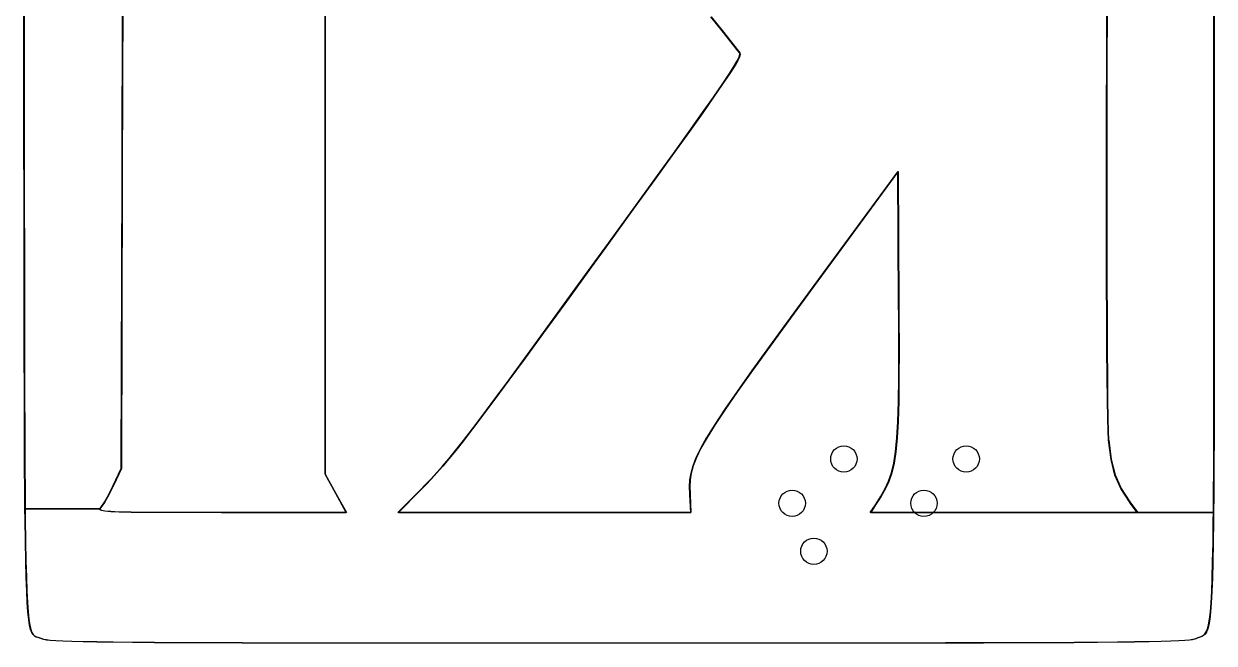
# Model space of a CAD drawing. Extents: x 0 to 360, y 0 to 260.
# Drawn here: x 65.95 to 94.62, y 169.48 to 184.39 of the extents above; entities that cross this region are included whole.
import ezdxf

# ---------------------------------------------------------------- set-up
doc = ezdxf.new("R2010")
doc.units = 0
doc.layers.add('BLACK', color=7, linetype='CONTINUOUS')

msp = doc.modelspace()

# ---------------------------------------------------------------- linework, layer by layer
at = {"layer": 'BLACK', "linetype": 'CONTINUOUS'}
for p, q in [((68.3117, 180.77), (68.3312, 187.854)), ((68.3362, 187.849), (68.3167, 180.77)), ((73.2034, 173.549), (73.2034, 186.932)), ((73.2084, 186.932), (73.2084, 173.549)), ((65.9477, 183.392), (65.9454, 184.976)), ((65.9505, 184.976), (65.9527, 183.392)), ((94.614, 183.31), (94.6139, 184.9)), ((94.6189, 184.9), (94.619, 183.31)), ((82.7683, 184.218), (82.4965, 184.558)), ((82.5004, 184.561), (82.7722, 184.222)), ((92.0303, 183.525), (92.0329, 184.599)), ((92.0379, 184.599), (92.0353, 183.525)), ((82.9803, 183.953), (82.7683, 184.218)), ((82.7722, 184.222), (82.7722, 184.222)), ((82.7722, 184.222), (82.7722, 184.222)), ((82.7722, 184.222), (82.9842, 183.956)), ((83.1238, 183.772), (82.9803, 183.953)), ((82.9842, 183.956), (82.9842, 183.956)), ((82.9842, 183.956), (82.9842, 183.956)), ((82.9842, 183.956), (83.1277, 183.775)), ((83.1902, 183.686), (83.1238, 183.772)), ((83.1277, 183.775), (83.1277, 183.775)), ((83.1277, 183.775), (83.1277, 183.775)), ((83.1277, 183.775), (83.1941, 183.689)), ((83.1302, 183.497), (83.1774, 183.593)), ((83.1819, 183.591), (83.1347, 183.495)), ((83.1774, 183.593), (83.1956, 183.654)), ((83.1822, 183.592), (83.1819, 183.591)), ((83.1819, 183.591), (83.1819, 183.591)), ((83.2004, 183.653), (83.1822, 183.592)), ((83.1956, 183.654), (83.1902, 183.686)), ((83.1941, 183.689), (83.1944, 183.688)), ((83.1944, 183.688), (83.1951, 183.687)), ((83.1951, 183.687), (83.2006, 183.655)), ((83.2006, 183.655), (83.2003, 183.654)), ((83.2003, 183.654), (83.2004, 183.653)), ((92.0278, 182.327), (92.0303, 183.525)), ((92.0303, 183.525), (92.0303, 183.525)), ((92.0353, 183.525), (92.0328, 182.327)), ((65.948, 183.199), (65.9477, 183.392)), ((65.9527, 183.392), (65.953, 183.199)), ((82.9299, 183.172), (83.0493, 183.359)), ((83.0535, 183.356), (82.9341, 183.169)), ((83.0493, 183.359), (83.1302, 183.497)), ((83.0536, 183.356), (83.0535, 183.356)), ((83.0535, 183.356), (83.0535, 183.356)), ((83.1345, 183.494), (83.0536, 183.356)), ((83.1347, 183.495), (83.1345, 183.495)), ((83.1345, 183.495), (83.1345, 183.494)), ((94.614, 182.997), (94.614, 183.31)), ((94.619, 183.31), (94.619, 182.997)), ((65.95, 181.605), (65.948, 183.199)), ((65.953, 183.199), (65.955, 181.605)), ((82.7674, 182.93), (82.9299, 183.172)), ((82.934, 183.169), (82.7715, 182.927)), ((82.9341, 183.169), (82.934, 183.169)), ((82.9341, 183.169), (82.9341, 183.169)), ((94.6142, 181.423), (94.614, 182.997)), ((94.619, 182.997), (94.6192, 181.423)), ((82.557, 182.626), (82.7674, 182.93)), ((82.7715, 182.927), (82.5611, 182.623)), ((82.7715, 182.927), (82.7715, 182.927)), ((82.7715, 182.927), (82.7715, 182.927)), ((82.2941, 182.252), (82.557, 182.626)), ((82.5611, 182.623), (82.2982, 182.249)), ((82.5611, 182.623), (82.5611, 182.623)), ((82.5611, 182.623), (82.5611, 182.623)), ((81.9739, 181.802), (82.2941, 182.252)), ((82.2982, 182.249), (81.978, 181.799)), ((82.2982, 182.249), (82.2982, 182.249)), ((82.2982, 182.249), (82.2982, 182.249)), ((92.0265, 181.185), (92.0278, 182.327)), ((92.0278, 182.327), (92.0278, 182.327)), ((92.0278, 182.327), (92.0278, 182.327)), ((92.0328, 182.327), (92.0315, 181.185)), ((81.5917, 181.27), (81.9739, 181.802)), ((81.978, 181.799), (81.5957, 181.267)), ((81.978, 181.799), (81.978, 181.799)), ((81.978, 181.799), (81.978, 181.799)), ((65.9517, 180.142), (65.95, 181.605)), ((65.955, 181.605), (65.9567, 180.142)), ((81.1428, 180.648), (81.5917, 181.27)), ((81.5957, 181.267), (81.1468, 180.645)), ((81.5957, 181.267), (81.5957, 181.267)), ((81.5957, 181.267), (81.5957, 181.267)), ((94.6144, 179.979), (94.6142, 181.423)), ((94.6192, 181.423), (94.6194, 179.979)), ((92.0264, 180.104), (92.0265, 181.185)), ((92.0265, 181.185), (92.0265, 181.185)), ((92.0265, 181.185), (92.0265, 181.185)), ((92.0315, 181.185), (92.0314, 180.104)), ((68.2922, 173.686), (68.3117, 180.77)), ((68.3167, 180.77), (68.2972, 173.686)), ((80.6224, 179.93), (81.1428, 180.648)), ((84.9825, 178.088), (86.9968, 180.831)), ((87.0008, 180.828), (84.9866, 178.085)), ((86.9968, 180.831), (86.9971, 180.831)), ((86.9971, 180.831), (86.9973, 180.831)), ((86.9973, 180.831), (86.9987, 180.832)), ((86.9987, 180.832), (87.0001, 180.833)), ((87.0001, 180.833), (87.0004, 180.833)), ((87.0004, 180.833), (87.0008, 180.833)), ((87.0008, 180.833), (87.0023, 180.832)), ((87.0186, 177.648), (87.0008, 180.828)), ((87.0023, 180.832), (87.0038, 180.832)), ((87.0038, 180.832), (87.004, 180.831)), ((87.004, 180.831), (87.0043, 180.831)), ((87.0043, 180.831), (87.005, 180.83)), ((87.005, 180.83), (87.0058, 180.828)), ((87.0058, 180.828), (87.0057, 180.828)), ((87.0057, 180.828), (87.0058, 180.828)), ((87.0058, 180.828), (87.0236, 177.648)), ((81.1468, 180.645), (80.6265, 179.927)), ((81.1468, 180.645), (81.1468, 180.645)), ((81.1468, 180.645), (81.1468, 180.645)), ((65.9533, 178.804), (65.9517, 180.142)), ((65.9567, 180.142), (65.9583, 178.804)), ((92.0273, 179.094), (92.0264, 180.104)), ((92.0264, 180.104), (92.0264, 180.104)), ((92.0264, 180.104), (92.0264, 180.104)), ((92.0314, 180.104), (92.0323, 179.094)), ((80.026, 179.108), (80.6224, 179.93)), ((80.6265, 179.927), (80.03, 179.105)), ((80.6265, 179.927), (80.6265, 179.927)), ((80.6265, 179.927), (80.6265, 179.927)), ((94.6145, 178.66), (94.6144, 179.979)), ((94.6194, 179.979), (94.6195, 178.66)), ((79.5507, 178.454), (80.026, 179.108)), ((80.03, 179.105), (79.5547, 178.451)), ((80.03, 179.105), (80.03, 179.105)), ((80.03, 179.105), (80.03, 179.105)), ((92.0294, 178.16), (92.0273, 179.094)), ((92.0273, 179.094), (92.0273, 179.094)), ((92.0273, 179.094), (92.0273, 179.094)), ((92.0323, 179.094), (92.0344, 178.16)), ((65.9549, 177.585), (65.9533, 178.804)), ((65.9533, 178.804), (65.9533, 178.804)), ((65.9583, 178.804), (65.9599, 177.585)), ((94.6144, 177.458), (94.6145, 178.66)), ((94.6195, 178.66), (94.6194, 177.458)), ((94.6195, 178.66), (94.6195, 178.66)), ((78.9708, 177.657), (79.5507, 178.454)), ((79.5547, 178.451), (78.9749, 177.654)), ((79.5547, 178.451), (79.5547, 178.451)), ((79.5547, 178.451), (79.5547, 178.451)), ((84.4119, 177.31), (84.9825, 178.088)), ((84.9866, 178.085), (84.4159, 177.308)), ((84.9825, 178.088), (84.9825, 178.088)), ((84.9825, 178.088), (84.9825, 178.088)), ((92.0326, 177.31), (92.0294, 178.16)), ((92.0294, 178.16), (92.0294, 178.16)), ((92.0294, 178.16), (92.0294, 178.16)), ((92.0344, 178.16), (92.0376, 177.31)), ((65.9568, 176.481), (65.9549, 177.585)), ((65.9549, 177.585), (65.9549, 177.585)), ((65.9599, 177.585), (65.9618, 176.481)), ((78.4608, 176.957), (78.9708, 177.657)), ((78.9749, 177.654), (78.4648, 176.954)), ((78.9749, 177.654), (78.9749, 177.654)), ((78.9749, 177.654), (78.9749, 177.654)), ((87.0201, 177.352), (87.0186, 177.648)), ((87.0236, 177.648), (87.0251, 177.352)), ((83.9175, 176.633), (84.4119, 177.31)), ((84.4159, 177.308), (83.9216, 176.63)), ((84.4119, 177.31), (84.4119, 177.31)), ((84.4119, 177.31), (84.4119, 177.31)), ((87.0229, 176.553), (87.0201, 177.352)), ((87.0251, 177.352), (87.0251, 177.352)), ((87.0251, 177.352), (87.0251, 177.352)), ((87.0251, 177.352), (87.0279, 176.553)), ((92.0367, 176.552), (92.0326, 177.31)), ((92.0326, 177.31), (92.0326, 177.31)), ((92.0326, 177.31), (92.0326, 177.31)), ((92.0376, 177.31), (92.0417, 176.552)), ((94.6138, 176.37), (94.6144, 177.458)), ((94.6194, 177.458), (94.6188, 176.37)), ((94.6194, 177.458), (94.6194, 177.458)), ((78.0146, 176.346), (78.4608, 176.957)), ((78.4648, 176.954), (78.0187, 176.343)), ((78.4648, 176.954), (78.4648, 176.954)), ((78.4648, 176.954), (78.4648, 176.954)), ((83.494, 176.047), (83.9175, 176.633)), ((83.9175, 176.633), (83.9175, 176.633)), ((83.9175, 176.633), (83.9175, 176.633)), ((65.9591, 175.485), (65.9568, 176.481)), ((65.9568, 176.481), (65.9568, 176.481)), ((65.9568, 176.481), (65.9568, 176.481)), ((65.9618, 176.481), (65.9641, 175.485)), ((77.6264, 175.817), (78.0146, 176.346)), ((83.9216, 176.63), (83.4981, 176.044)), ((87.0217, 175.873), (87.0229, 176.553)), ((87.0279, 176.553), (87.0267, 175.873)), ((87.0279, 176.553), (87.0279, 176.553)), ((87.0279, 176.553), (87.0279, 176.553)), ((92.0419, 175.893), (92.0367, 176.552)), ((92.0367, 176.552), (92.0367, 176.552)), ((92.0367, 176.552), (92.0367, 176.552)), ((92.0417, 176.552), (92.0469, 175.893)), ((94.6126, 175.389), (94.6138, 176.37)), ((94.6188, 176.37), (94.6176, 175.389)), ((94.6188, 176.37), (94.6188, 176.37)), ((94.6188, 176.37), (94.6188, 176.37)), ((78.0187, 176.343), (77.6304, 175.814)), ((78.0187, 176.343), (78.0187, 176.343)), ((78.0187, 176.343), (78.0187, 176.343)), ((77.2901, 175.361), (77.6264, 175.817)), ((77.6304, 175.814), (77.2942, 175.358)), ((77.6304, 175.814), (77.6304, 175.814)), ((77.6304, 175.814), (77.6304, 175.814)), ((83.1361, 175.544), (83.494, 176.047)), ((83.4981, 176.044), (83.1402, 175.541)), ((83.494, 176.047), (83.494, 176.047)), ((83.494, 176.047), (83.494, 176.047)), ((87.0149, 175.3), (87.0217, 175.873)), ((87.0267, 175.873), (87.0199, 175.3)), ((87.0267, 175.873), (87.0266, 175.873)), ((87.0266, 175.873), (87.0267, 175.873)), ((92.048, 175.339), (92.0419, 175.893)), ((92.0419, 175.893), (92.0419, 175.893)), ((92.0419, 175.893), (92.0419, 175.893)), ((92.0469, 175.893), (92.053, 175.339)), ((82.8384, 175.114), (83.1361, 175.544)), ((83.1402, 175.541), (82.8425, 175.111)), ((83.1361, 175.544), (83.1361, 175.544)), ((83.1361, 175.544), (83.1361, 175.544)), ((65.962, 174.591), (65.9591, 175.485)), ((65.9591, 175.485), (65.9591, 175.485)), ((65.9591, 175.485), (65.9591, 175.485)), ((65.9641, 175.485), (65.967, 174.591)), ((77, 174.972), (77.2901, 175.361)), ((77.2941, 175.358), (77.004, 174.969)), ((77.2942, 175.358), (77.2941, 175.358)), ((77.2941, 175.358), (77.2941, 175.358)), ((87.0011, 174.821), (87.0149, 175.3)), ((87.0199, 175.3), (87.0061, 174.821)), ((87.0199, 175.3), (87.0199, 175.3)), ((87.0199, 175.3), (87.0199, 175.3)), ((92.055, 174.899), (92.048, 175.339)), ((92.048, 175.339), (92.048, 175.339)), ((92.048, 175.339), (92.048, 175.339)), ((92.053, 175.339), (92.06, 174.899)), ((94.6106, 174.509), (94.6126, 175.389)), ((94.6176, 175.389), (94.6156, 174.509)), ((94.6176, 175.389), (94.6176, 175.389)), ((94.6176, 175.389), (94.6176, 175.389)), ((76.7499, 174.641), (77, 174.972)), ((77.0039, 174.969), (76.7539, 174.638)), ((77.004, 174.969), (77.0039, 174.969)), ((77.0039, 174.969), (77.0039, 174.969)), ((82.5956, 174.749), (82.8383, 175.114)), ((82.8425, 175.111), (82.5997, 174.746)), ((82.8383, 175.114), (82.8384, 175.114)), ((82.8384, 175.114), (82.8384, 175.114)), ((76.5341, 174.36), (76.7499, 174.641)), ((76.7539, 174.638), (76.538, 174.357)), ((76.7539, 174.638), (76.7539, 174.638)), ((76.7539, 174.638), (76.7539, 174.638)), ((82.4023, 174.44), (82.5955, 174.749)), ((82.5997, 174.746), (82.4065, 174.437)), ((82.5955, 174.749), (82.5956, 174.749)), ((82.5956, 174.749), (82.5956, 174.749)), ((86.9788, 174.422), (87.0011, 174.821)), ((87.0061, 174.821), (86.9838, 174.422)), ((87.0061, 174.821), (87.0061, 174.821)), ((87.0061, 174.821), (87.0061, 174.821)), ((92.0629, 174.58), (92.055, 174.899)), ((92.055, 174.899), (92.055, 174.899)), ((92.055, 174.899), (92.055, 174.899)), ((92.06, 174.899), (92.0679, 174.58)), ((65.9657, 173.794), (65.962, 174.591)), ((65.962, 174.591), (65.962, 174.591)), ((65.962, 174.591), (65.962, 174.591)), ((65.967, 174.591), (65.9707, 173.794)), ((76.3465, 174.122), (76.5341, 174.36)), ((76.538, 174.357), (76.3505, 174.119)), ((76.538, 174.357), (76.538, 174.357)), ((76.538, 174.357), (76.538, 174.357)), ((82.2532, 174.177), (82.4022, 174.44)), ((82.4065, 174.437), (82.2575, 174.174)), ((82.4022, 174.44), (82.4023, 174.44)), ((82.4023, 174.44), (82.4023, 174.44)), ((86.9466, 174.092), (86.9788, 174.422)), ((86.9838, 174.422), (86.9515, 174.091)), ((86.9838, 174.422), (86.9838, 174.422)), ((86.9838, 174.422), (86.9838, 174.422)), ((92.0717, 174.388), (92.0629, 174.58)), ((92.0629, 174.58), (92.063, 174.58)), ((92.063, 174.58), (92.0629, 174.58)), ((92.0679, 174.58), (92.0767, 174.388)), ((92.0734, 174.368), (92.0717, 174.388)), ((92.0717, 174.388), (92.0717, 174.388)), ((92.0717, 174.388), (92.0717, 174.388)), ((92.1338, 173.903), (92.0734, 174.368)), ((92.0734, 174.368), (92.0734, 174.368)), ((92.0734, 174.368), (92.0734, 174.368)), ((92.0767, 174.388), (92.0784, 174.368)), ((92.0784, 174.368), (92.1388, 173.904)), ((94.6075, 173.726), (94.6106, 174.509)), ((94.6156, 174.509), (94.6125, 173.726)), ((94.6156, 174.509), (94.6156, 174.509)), ((94.6156, 174.509), (94.6156, 174.509)), ((76.1813, 173.919), (76.3465, 174.122)), ((76.3504, 174.119), (76.1852, 173.916)), ((76.3505, 174.119), (76.3504, 174.119)), ((76.3504, 174.119), (76.3504, 174.119)), ((82.1429, 173.952), (82.253, 174.177)), ((82.2575, 174.174), (82.1474, 173.949)), ((82.253, 174.177), (82.2531, 174.177)), ((82.2531, 174.177), (82.2532, 174.177)), ((86.9028, 173.816), (86.9466, 174.092)), ((86.9515, 174.091), (86.9078, 173.816)), ((86.9515, 174.091), (86.9515, 174.091)), ((86.9515, 174.091), (86.9515, 174.091)), ((65.9704, 173.089), (65.9657, 173.794)), ((65.9657, 173.794), (65.9657, 173.794)), ((65.9657, 173.794), (65.9657, 173.794)), ((65.9707, 173.794), (65.9754, 173.089)), ((76.0325, 173.744), (76.1813, 173.919)), ((76.1851, 173.916), (76.0363, 173.74)), ((76.1852, 173.916), (76.1851, 173.916)), ((76.1851, 173.916), (76.1851, 173.916)), ((82.0662, 173.755), (82.1427, 173.951)), ((82.1474, 173.949), (82.0708, 173.753)), ((82.1427, 173.951), (82.1429, 173.951)), ((82.1429, 173.951), (82.1429, 173.952)), ((86.8462, 173.583), (86.9028, 173.816)), ((86.9077, 173.815), (86.851, 173.582)), ((86.9078, 173.816), (86.9077, 173.815)), ((86.9077, 173.815), (86.9077, 173.815)), ((92.134, 173.903), (92.1338, 173.903)), ((92.2282, 173.53), (92.1339, 173.903)), ((92.1339, 173.903), (92.134, 173.903)), ((92.1388, 173.904), (92.2331, 173.531)), ((68.1013, 173.278), (68.2922, 173.686)), ((68.2968, 173.684), (68.1058, 173.276)), ((68.2972, 173.686), (68.2968, 173.685)), ((68.2968, 173.685), (68.2968, 173.684)), ((73.2038, 173.548), (73.2034, 173.549)), ((73.204, 173.547), (73.2038, 173.548)), ((73.4587, 173.086), (73.204, 173.547)), ((73.2084, 173.549), (73.4631, 173.088)), ((75.7604, 173.442), (75.8942, 173.587)), ((75.8979, 173.584), (75.7641, 173.439)), ((75.8942, 173.587), (76.0325, 173.744)), ((76.0363, 173.74), (75.8979, 173.584)), ((75.8979, 173.584), (75.8979, 173.584)), ((75.8979, 173.584), (75.8979, 173.584)), ((76.0363, 173.74), (76.0363, 173.74)), ((76.0363, 173.74), (76.0363, 173.74)), ((81.992, 173.412), (82.0175, 173.578)), ((82.0224, 173.577), (81.9969, 173.411)), ((82.0175, 173.578), (82.0177, 173.578)), ((82.0176, 173.578), (82.066, 173.755)), ((82.0177, 173.578), (82.0176, 173.578)), ((82.0708, 173.753), (82.0224, 173.577)), ((82.066, 173.755), (82.0662, 173.755)), ((82.0662, 173.755), (82.0662, 173.755)), ((86.7751, 173.379), (86.8462, 173.583)), ((86.8509, 173.581), (86.7798, 173.378)), ((86.851, 173.582), (86.8509, 173.582)), ((86.8509, 173.582), (86.8509, 173.581)), ((92.2285, 173.53), (92.2282, 173.53)), ((92.2285, 173.529), (92.2285, 173.53)), ((92.3721, 173.204), (92.2285, 173.529)), ((92.2331, 173.531), (92.3767, 173.206)), ((94.6034, 173.033), (94.6075, 173.726)), ((94.6125, 173.726), (94.6084, 173.033)), ((94.6125, 173.726), (94.6125, 173.726)), ((94.6125, 173.726), (94.6125, 173.726)), ((68.0006, 173.076), (68.1013, 173.278)), ((68.1057, 173.276), (68.0051, 173.073)), ((68.1058, 173.276), (68.1057, 173.276)), ((68.1057, 173.276), (68.1057, 173.276)), ((75.4828, 173.157), (75.6253, 173.302)), ((75.6288, 173.298), (75.4864, 173.153)), ((75.6253, 173.302), (75.7604, 173.442)), ((75.6289, 173.298), (75.6288, 173.298)), ((75.6288, 173.298), (75.6288, 173.298)), ((75.764, 173.439), (75.6289, 173.298)), ((75.7641, 173.439), (75.764, 173.439)), ((75.764, 173.439), (75.764, 173.439)), ((81.984, 173.248), (81.9919, 173.411)), ((81.984, 173.247), (81.984, 173.248)), ((81.9882, 173.076), (81.984, 173.247)), ((81.984, 173.247), (81.984, 173.247)), ((81.9969, 173.411), (81.989, 173.247)), ((81.989, 173.247), (81.9932, 173.076)), ((81.9919, 173.411), (81.9921, 173.412)), ((81.9921, 173.412), (81.992, 173.412)), ((86.5837, 173.008), (86.6881, 173.192)), ((86.6881, 173.192), (86.7751, 173.379)), ((86.7796, 173.377), (86.6926, 173.19)), ((86.7798, 173.378), (86.7796, 173.377)), ((86.7796, 173.377), (86.7796, 173.377)), ((92.3724, 173.204), (92.3721, 173.204)), ((92.3725, 173.203), (92.3724, 173.204)), ((92.5808, 172.882), (92.3725, 173.203)), ((92.3767, 173.206), (92.585, 172.884)), ((65.9738, 172.719), (65.9704, 173.089)), ((65.9704, 173.089), (65.9704, 173.089)), ((65.9704, 173.089), (65.9704, 173.089)), ((65.9754, 173.089), (65.9812, 172.47)), ((67.8866, 172.873), (68.0006, 173.076)), ((68.0049, 173.073), (67.8909, 172.871)), ((68.005, 173.073), (68.0049, 173.073)), ((68.0051, 173.073), (68.005, 173.073)), ((73.7094, 172.632), (73.4587, 173.086)), ((73.4631, 173.088), (73.7179, 172.627)), ((74.9578, 172.627), (75.4828, 173.157)), ((75.4863, 173.153), (74.9698, 172.632)), ((75.4864, 173.153), (75.4863, 173.153)), ((75.4863, 173.153), (75.4863, 173.153)), ((81.9892, 173.055), (81.9882, 173.076)), ((81.9882, 173.076), (81.9882, 173.076)), ((81.9882, 173.076), (81.9882, 173.076)), ((82.0112, 172.632), (81.9892, 173.055)), ((81.9892, 173.055), (81.9892, 173.055)), ((81.9892, 173.055), (81.9892, 173.055)), ((81.9932, 173.076), (81.9942, 173.055)), ((81.9942, 173.055), (82.0164, 172.627)), ((86.4604, 172.815), (86.5837, 173.008)), ((86.5879, 173.005), (86.4646, 172.812)), ((86.588, 173.006), (86.5879, 173.006)), ((86.5879, 173.006), (86.5879, 173.005)), ((86.6924, 173.189), (86.588, 173.006)), ((86.6925, 173.19), (86.6924, 173.189)), ((86.6926, 173.19), (86.6925, 173.19)), ((94.5997, 172.627), (94.6034, 173.033)), ((94.6084, 173.033), (94.6047, 172.627)), ((94.6084, 173.033), (94.6084, 173.033)), ((94.6084, 173.033), (94.6084, 173.033)), ((65.9739, 172.718), (65.9738, 172.719)), ((65.9762, 172.47), (65.9739, 172.718)), ((65.9739, 172.718), (67.7845, 172.718)), ((67.7845, 172.718), (65.9739, 172.718)), ((67.7794, 172.72), (67.8003, 172.748)), ((67.7814, 172.696), (67.7794, 172.72)), ((67.8176, 172.676), (67.7814, 172.696)), ((67.8042, 172.745), (67.7845, 172.718)), ((67.7845, 172.718), (67.7861, 172.699)), ((67.7861, 172.699), (67.8193, 172.681)), ((67.8003, 172.748), (67.8005, 172.749)), ((67.8005, 172.749), (67.8866, 172.873)), ((67.8043, 172.746), (67.8042, 172.745)), ((67.8042, 172.745), (67.8042, 172.745)), ((67.8042, 172.745), (67.8042, 172.745)), ((67.8044, 172.746), (67.8043, 172.746)), ((67.8046, 172.746), (67.8044, 172.746)), ((67.8907, 172.87), (67.8046, 172.746)), ((67.8994, 172.661), (67.8176, 172.676)), ((67.8193, 172.681), (67.9001, 172.666)), ((67.8908, 172.871), (67.8907, 172.87)), ((67.8909, 172.871), (67.8908, 172.871)), ((68.0382, 172.649), (67.8994, 172.661)), ((67.9001, 172.666), (68.0385, 172.654)), ((68.2454, 172.64), (68.0382, 172.649)), ((68.0385, 172.654), (68.2455, 172.645)), ((68.5322, 172.635), (68.2454, 172.64)), ((68.2455, 172.645), (68.5323, 172.639)), ((68.9102, 172.631), (68.5322, 172.635)), ((68.5323, 172.639), (68.9103, 172.636)), ((69.3906, 172.629), (68.9102, 172.631)), ((68.9103, 172.636), (69.3906, 172.634)), ((69.3906, 172.634), (69.9849, 172.633)), ((69.9848, 172.628), (69.3906, 172.629)), ((70.7043, 172.627), (69.9848, 172.628)), ((69.9849, 172.633), (70.7043, 172.632)), ((70.7043, 172.632), (73.7094, 172.632)), ((73.7179, 172.627), (70.7043, 172.627)), ((78.4871, 172.627), (74.9578, 172.627)), ((74.9698, 172.632), (78.4871, 172.632)), ((78.4871, 172.632), (82.0112, 172.632)), ((82.0164, 172.627), (78.4871, 172.627)), ((86.3365, 172.627), (86.4604, 172.815)), ((92.7774, 172.627), (86.3365, 172.627)), ((86.4646, 172.812), (86.3458, 172.632)), ((86.3458, 172.632), (92.7674, 172.632)), ((86.4646, 172.812), (86.4646, 172.812)), ((86.4646, 172.812), (86.4646, 172.812)), ((92.5809, 172.882), (92.5808, 172.882)), ((92.581, 172.881), (92.5809, 172.882)), ((92.607, 172.846), (92.581, 172.881)), ((92.585, 172.884), (92.611, 172.849)), ((92.7674, 172.632), (92.607, 172.846)), ((92.607, 172.846), (92.607, 172.846)), ((92.607, 172.846), (92.607, 172.846)), ((92.611, 172.849), (92.7774, 172.627)), ((94.5997, 172.627), (92.7774, 172.627)), ((92.7774, 172.627), (94.5997, 172.627)), ((94.5979, 172.424), (94.5997, 172.627)), ((94.6047, 172.627), (94.6029, 172.424)), ((94.6047, 172.627), (94.6047, 172.627)), ((65.9833, 171.93), (65.9762, 172.47)), ((65.9762, 172.47), (65.9762, 172.47)), ((65.9762, 172.47), (65.9762, 172.47)), ((65.9812, 172.47), (65.9883, 171.93)), ((94.5908, 171.895), (94.5979, 172.424)), ((94.6029, 172.424), (94.5958, 171.895)), ((94.6029, 172.424), (94.6029, 172.424)), ((94.6029, 172.424), (94.6029, 172.424)), ((65.992, 171.465), (65.9833, 171.93)), ((65.9833, 171.93), (65.9833, 171.93)), ((65.9833, 171.93), (65.9833, 171.93)), ((65.9883, 171.93), (65.997, 171.465)), ((94.5821, 171.439), (94.5908, 171.895)), ((94.5958, 171.895), (94.5871, 171.438)), ((94.5958, 171.895), (94.5958, 171.895)), ((94.5958, 171.895), (94.5958, 171.895)), ((66.0023, 171.068), (65.992, 171.465)), ((65.992, 171.465), (65.992, 171.465)), ((65.992, 171.465), (65.992, 171.465)), ((65.997, 171.465), (66.0073, 171.069)), ((94.5715, 171.05), (94.5821, 171.439)), ((94.5871, 171.438), (94.5765, 171.05)), ((94.5871, 171.438), (94.5871, 171.438)), ((94.5871, 171.438), (94.5871, 171.438)), ((66.0145, 170.735), (66.0023, 171.068)), ((66.0023, 171.068), (66.0023, 171.068)), ((66.0023, 171.068), (66.0023, 171.068)), ((66.0073, 171.069), (66.0195, 170.735)), ((94.5589, 170.724), (94.5715, 171.05)), ((94.5765, 171.05), (94.5639, 170.724)), ((94.5765, 171.05), (94.5765, 171.05)), ((94.5765, 171.05), (94.5765, 171.05)), ((66.0288, 170.459), (66.0145, 170.735)), ((66.0145, 170.735), (66.0145, 170.735)), ((66.0145, 170.735), (66.0145, 170.735)), ((66.0195, 170.735), (66.0338, 170.459)), ((94.544, 170.454), (94.5589, 170.724)), ((94.5639, 170.724), (94.549, 170.454)), ((94.5639, 170.724), (94.5638, 170.724)), ((94.5638, 170.724), (94.5639, 170.724)), ((66.0453, 170.234), (66.0288, 170.459)), ((66.0288, 170.459), (66.0288, 170.459)), ((66.0288, 170.459), (66.0288, 170.459)), ((66.0338, 170.459), (66.0503, 170.235)), ((94.5267, 170.235), (94.544, 170.454)), ((94.549, 170.454), (94.5317, 170.235)), ((94.549, 170.454), (94.5489, 170.454)), ((94.5489, 170.454), (94.549, 170.454)), ((66.0642, 170.056), (66.0453, 170.234)), ((66.0453, 170.234), (66.0453, 170.234)), ((66.0453, 170.234), (66.0453, 170.234)), ((66.0503, 170.235), (66.0692, 170.057)), ((66.0857, 169.918), (66.0642, 170.056)), ((66.0642, 170.056), (66.0643, 170.056)), ((66.0643, 170.056), (66.0642, 170.056)), ((66.0692, 170.057), (66.0907, 169.919)), ((94.4842, 169.927), (94.5068, 170.061)), ((94.5118, 170.06), (94.4891, 169.926)), ((94.5068, 170.061), (94.5267, 170.235)), ((94.5118, 170.061), (94.5117, 170.06)), ((94.5117, 170.06), (94.5118, 170.06)), ((94.5317, 170.234), (94.5118, 170.061)), ((94.5317, 170.235), (94.5316, 170.235)), ((94.5316, 170.235), (94.5317, 170.234)), ((66.0858, 169.918), (66.0857, 169.918)), ((66.1101, 169.815), (66.0858, 169.918)), ((66.0858, 169.918), (66.0858, 169.918)), ((66.0907, 169.919), (66.115, 169.816)), ((66.1103, 169.815), (66.1101, 169.815)), ((66.1103, 169.814), (66.1103, 169.815)), ((66.1375, 169.74), (66.1103, 169.814)), ((66.115, 169.816), (66.1422, 169.742)), ((94.398, 169.704), (94.4299, 169.754)), ((94.4341, 169.751), (94.4022, 169.702)), ((94.4299, 169.754), (94.4586, 169.826)), ((94.4342, 169.752), (94.4341, 169.751)), ((94.4346, 169.752), (94.4342, 169.752)), ((94.4633, 169.824), (94.4346, 169.752)), ((94.4586, 169.826), (94.4842, 169.927)), ((94.4635, 169.825), (94.4633, 169.825)), ((94.4633, 169.825), (94.4633, 169.824)), ((94.489, 169.926), (94.4635, 169.825)), ((94.4891, 169.926), (94.489, 169.926)), ((94.489, 169.926), (94.489, 169.926)), ((66.1379, 169.74), (66.1375, 169.74)), ((66.138, 169.74), (66.1379, 169.74)), ((66.1684, 169.689), (66.138, 169.74)), ((66.1422, 169.742), (66.1726, 169.692)), ((66.1689, 169.689), (66.1684, 169.689)), ((66.1692, 169.688), (66.1689, 169.689)), ((66.2029, 169.656), (66.1692, 169.688)), ((66.1726, 169.692), (66.2064, 169.659)), ((66.2035, 169.655), (66.2029, 169.656)), ((66.204, 169.655), (66.2035, 169.655)), ((66.2412, 169.635), (66.204, 169.655)), ((66.2064, 169.659), (66.2436, 169.639)), ((66.2416, 169.634), (66.2412, 169.635)), ((66.242, 169.634), (66.2416, 169.634)), ((66.2829, 169.62), (66.242, 169.634)), ((66.2436, 169.639), (66.2845, 169.625)), ((66.283, 169.62), (66.2829, 169.62)), ((66.2831, 169.62), (66.283, 169.62)), ((66.3278, 169.607), (66.2831, 169.62)), ((66.2845, 169.625), (66.3293, 169.612)), ((66.3763, 169.59), (66.3278, 169.607)), ((66.3293, 169.612), (66.3782, 169.594)), ((66.388, 169.584), (66.3763, 169.59)), ((66.3782, 169.594), (66.3901, 169.589)), ((66.3883, 169.584), (66.388, 169.584)), ((66.3885, 169.584), (66.3883, 169.584)), ((66.426, 169.572), (66.3885, 169.584)), ((66.3901, 169.589), (66.4276, 169.577)), ((66.4264, 169.572), (66.426, 169.572)), ((66.4267, 169.572), (66.4264, 169.572)), ((66.4895, 169.561), (66.4267, 169.572)), ((66.4276, 169.577), (66.4904, 169.566)), ((66.4897, 169.561), (66.4895, 169.561)), ((66.4898, 169.561), (66.4897, 169.561)), ((66.5833, 169.55), (66.4898, 169.561)), ((66.4904, 169.566), (66.5839, 169.555)), ((66.5834, 169.55), (66.5833, 169.55)), ((66.5835, 169.55), (66.5834, 169.55)), ((66.7132, 169.541), (66.5835, 169.55)), ((66.5839, 169.555), (66.7136, 169.546)), ((66.7133, 169.541), (66.7132, 169.541)), ((66.7134, 169.541), (66.7133, 169.541)), ((66.8848, 169.533), (66.7134, 169.541)), ((66.7136, 169.546), (66.885, 169.538)), ((66.8849, 169.533), (66.8848, 169.533)), ((66.8848, 169.533), (66.8848, 169.533)), ((67.1035, 169.525), (66.8849, 169.533)), ((66.885, 169.538), (67.1037, 169.53)), ((67.1036, 169.525), (67.1035, 169.525)), ((67.1035, 169.525), (67.1035, 169.525)), ((67.3749, 169.518), (67.1036, 169.525)), ((67.1037, 169.53), (67.375, 169.523)), ((67.7043, 169.512), (67.3749, 169.518)), ((67.3749, 169.518), (67.3749, 169.518)), ((67.3749, 169.518), (67.3749, 169.518)), ((67.375, 169.523), (67.7044, 169.517)), ((67.7044, 169.512), (67.7043, 169.512)), ((67.7044, 169.517), (68.0975, 169.512)), ((68.0974, 169.507), (67.7044, 169.512)), ((67.7044, 169.512), (67.7044, 169.512)), ((68.0975, 169.507), (68.0974, 169.507)), ((68.0975, 169.512), (68.5597, 169.507)), ((68.5597, 169.502), (68.0975, 169.507)), ((68.0975, 169.507), (68.0975, 169.507)), ((68.5597, 169.507), (69.0965, 169.503)), ((69.0964, 169.498), (68.5597, 169.502)), ((68.5597, 169.502), (68.5597, 169.502)), ((68.5597, 169.502), (68.5597, 169.502)), ((69.0965, 169.498), (69.0964, 169.498)), ((69.0964, 169.498), (69.0964, 169.498)), ((69.0965, 169.503), (69.7133, 169.499)), ((69.7133, 169.494), (69.0965, 169.498)), ((69.7133, 169.499), (70.4157, 169.496)), ((70.4157, 169.491), (69.7133, 169.494)), ((69.7133, 169.494), (69.7133, 169.494)), ((69.7133, 169.494), (69.7133, 169.494)), ((70.4157, 169.496), (71.2092, 169.494)), ((71.2092, 169.489), (70.4157, 169.491)), ((70.4157, 169.491), (70.4157, 169.491)), ((70.4157, 169.491), (70.4157, 169.491)), ((71.2092, 169.494), (72.0991, 169.492)), ((72.0991, 169.487), (71.2092, 169.489)), ((71.2092, 169.489), (71.2092, 169.489)), ((71.2092, 169.489), (71.2092, 169.489)), ((72.0991, 169.492), (73.0911, 169.491)), ((73.091, 169.486), (72.0991, 169.487)), ((72.0991, 169.487), (72.0991, 169.487)), ((72.0991, 169.487), (72.0991, 169.487)), ((74.1905, 169.484), (73.091, 169.486)), ((73.091, 169.486), (73.091, 169.486)), ((73.091, 169.486), (73.091, 169.486)), ((73.0911, 169.491), (74.1905, 169.489)), ((74.1905, 169.489), (75.4028, 169.489)), ((75.4028, 169.484), (74.1905, 169.484)), ((74.1905, 169.484), (74.1905, 169.484)), ((75.4028, 169.489), (76.7336, 169.488)), ((76.7336, 169.483), (75.4028, 169.484)), ((75.4028, 169.484), (75.4028, 169.484)), ((76.7336, 169.488), (78.1884, 169.488)), ((78.1884, 169.483), (76.7336, 169.483)), ((76.7336, 169.483), (76.7336, 169.483)), ((78.1884, 169.488), (79.7725, 169.488)), ((79.7725, 169.483), (78.1884, 169.483)), ((78.1884, 169.483), (78.1884, 169.483)), ((79.7725, 169.488), (80.2856, 169.488)), ((80.2856, 169.483), (79.7725, 169.483)), ((80.2856, 169.488), (81.9049, 169.488)), ((81.9049, 169.483), (80.2856, 169.483)), ((80.2856, 169.483), (80.2856, 169.483)), ((81.9049, 169.488), (83.3931, 169.489)), ((83.3931, 169.484), (81.9049, 169.483)), ((83.3931, 169.489), (84.7559, 169.489)), ((84.7559, 169.484), (83.3931, 169.484)), ((83.3931, 169.484), (83.3931, 169.484)), ((84.7559, 169.489), (85.9987, 169.49)), ((85.9987, 169.485), (84.7559, 169.484)), ((84.7559, 169.484), (84.7559, 169.484)), ((85.9987, 169.49), (87.1272, 169.491)), ((87.1272, 169.486), (85.9987, 169.485)), ((85.9987, 169.485), (85.9987, 169.485)), ((87.1272, 169.491), (88.1469, 169.493)), ((88.1469, 169.488), (87.1272, 169.486)), ((87.1272, 169.486), (87.1272, 169.486)), ((88.1469, 169.493), (89.0632, 169.495)), ((89.0633, 169.49), (88.1469, 169.488)), ((88.1469, 169.488), (88.1469, 169.488)), ((88.1469, 169.488), (88.1469, 169.488)), ((89.0632, 169.495), (89.8819, 169.497)), ((89.8819, 169.492), (89.0633, 169.49)), ((89.0633, 169.49), (89.0633, 169.49)), ((89.0633, 169.49), (89.0633, 169.49)), ((89.8819, 169.497), (90.6083, 169.5)), ((90.6083, 169.495), (89.8819, 169.492)), ((89.8819, 169.492), (89.8819, 169.492)), ((89.8819, 169.492), (89.8819, 169.492)), ((90.6083, 169.5), (91.2481, 169.503)), ((90.6084, 169.495), (90.6083, 169.495)), ((90.6083, 169.495), (90.6083, 169.495)), ((91.2482, 169.498), (90.6084, 169.495)), ((91.2481, 169.503), (91.8068, 169.507)), ((91.8069, 169.502), (91.2482, 169.498)), ((91.2482, 169.498), (91.2482, 169.498)), ((91.2482, 169.498), (91.2482, 169.498)), ((91.8068, 169.507), (92.29, 169.512)), ((92.29, 169.507), (91.8069, 169.502)), ((91.8069, 169.502), (91.8069, 169.502)), ((91.8069, 169.502), (91.8069, 169.502)), ((92.29, 169.512), (92.7031, 169.517)), ((92.7032, 169.512), (92.29, 169.507)), ((92.29, 169.507), (92.29, 169.507)), ((92.29, 169.507), (92.29, 169.507)), ((92.7031, 169.517), (93.0518, 169.522)), ((93.0519, 169.517), (92.7032, 169.512)), ((92.7032, 169.512), (92.7032, 169.512)), ((92.7032, 169.512), (92.7032, 169.512)), ((93.0518, 169.522), (93.3416, 169.529)), ((93.3417, 169.524), (93.0519, 169.517)), ((93.0519, 169.517), (93.0519, 169.518)), ((93.0519, 169.518), (93.0519, 169.517)), ((93.3416, 169.529), (93.578, 169.536)), ((93.5782, 169.531), (93.3417, 169.524)), ((93.3417, 169.524), (93.3417, 169.524)), ((93.3417, 169.524), (93.3417, 169.524)), ((93.578, 169.536), (93.7666, 169.544)), ((93.7668, 169.539), (93.5782, 169.531)), ((93.5782, 169.531), (93.5782, 169.531)), ((93.5782, 169.531), (93.5782, 169.531)), ((93.7666, 169.544), (93.9129, 169.553)), ((93.7669, 169.539), (93.7668, 169.539)), ((93.7668, 169.539), (93.7668, 169.539)), ((93.9132, 169.548), (93.7669, 169.539)), ((93.9129, 169.553), (94.0225, 169.563)), ((93.9133, 169.548), (93.9132, 169.548)), ((94.0229, 169.558), (93.9133, 169.548)), ((93.9133, 169.548), (93.9133, 169.548)), ((94.0225, 169.563), (94.1009, 169.574)), ((94.023, 169.558), (94.0229, 169.558)), ((94.0232, 169.558), (94.023, 169.558)), ((94.1016, 169.569), (94.0232, 169.558)), ((94.1009, 169.574), (94.1536, 169.586)), ((94.1018, 169.569), (94.1016, 169.569)), ((94.102, 169.569), (94.1018, 169.569)), ((94.1547, 169.581), (94.102, 169.569)), ((94.1536, 169.586), (94.1824, 169.597)), ((94.155, 169.581), (94.1547, 169.581)), ((94.1554, 169.581), (94.155, 169.581)), ((94.1842, 169.592), (94.1554, 169.581)), ((94.1824, 169.597), (94.2335, 169.618)), ((94.1843, 169.592), (94.1842, 169.592)), ((94.1842, 169.592), (94.1842, 169.592)), ((94.2353, 169.614), (94.1843, 169.592)), ((94.2335, 169.618), (94.2805, 169.634)), ((94.2821, 169.629), (94.2353, 169.614)), ((94.2805, 169.634), (94.3234, 169.65)), ((94.2822, 169.629), (94.2821, 169.629)), ((94.2821, 169.629), (94.2821, 169.629)), ((94.3251, 169.645), (94.2822, 169.629)), ((94.3234, 169.65), (94.3625, 169.672)), ((94.3254, 169.646), (94.3251, 169.645)), ((94.3258, 169.646), (94.3254, 169.646)), ((94.3649, 169.667), (94.3258, 169.646)), ((94.3625, 169.672), (94.398, 169.704)), ((94.3653, 169.668), (94.3649, 169.667)), ((94.3659, 169.668), (94.3653, 169.668)), ((94.4014, 169.701), (94.3659, 169.668)), ((94.4016, 169.701), (94.4014, 169.701)), ((94.4022, 169.702), (94.4016, 169.701))]:
    msp.add_line(p, q, dxfattribs=at)
at = {"layer": 'WHITE'}
for centre in [(85.6986, 173.916), (88.645, 173.916), (84.454, 172.849), (87.629, 172.849), (84.976, 171.695)]:
    msp.add_circle(centre, 0.3175, dxfattribs=at)

doc.saveas('drawing.dxf')
